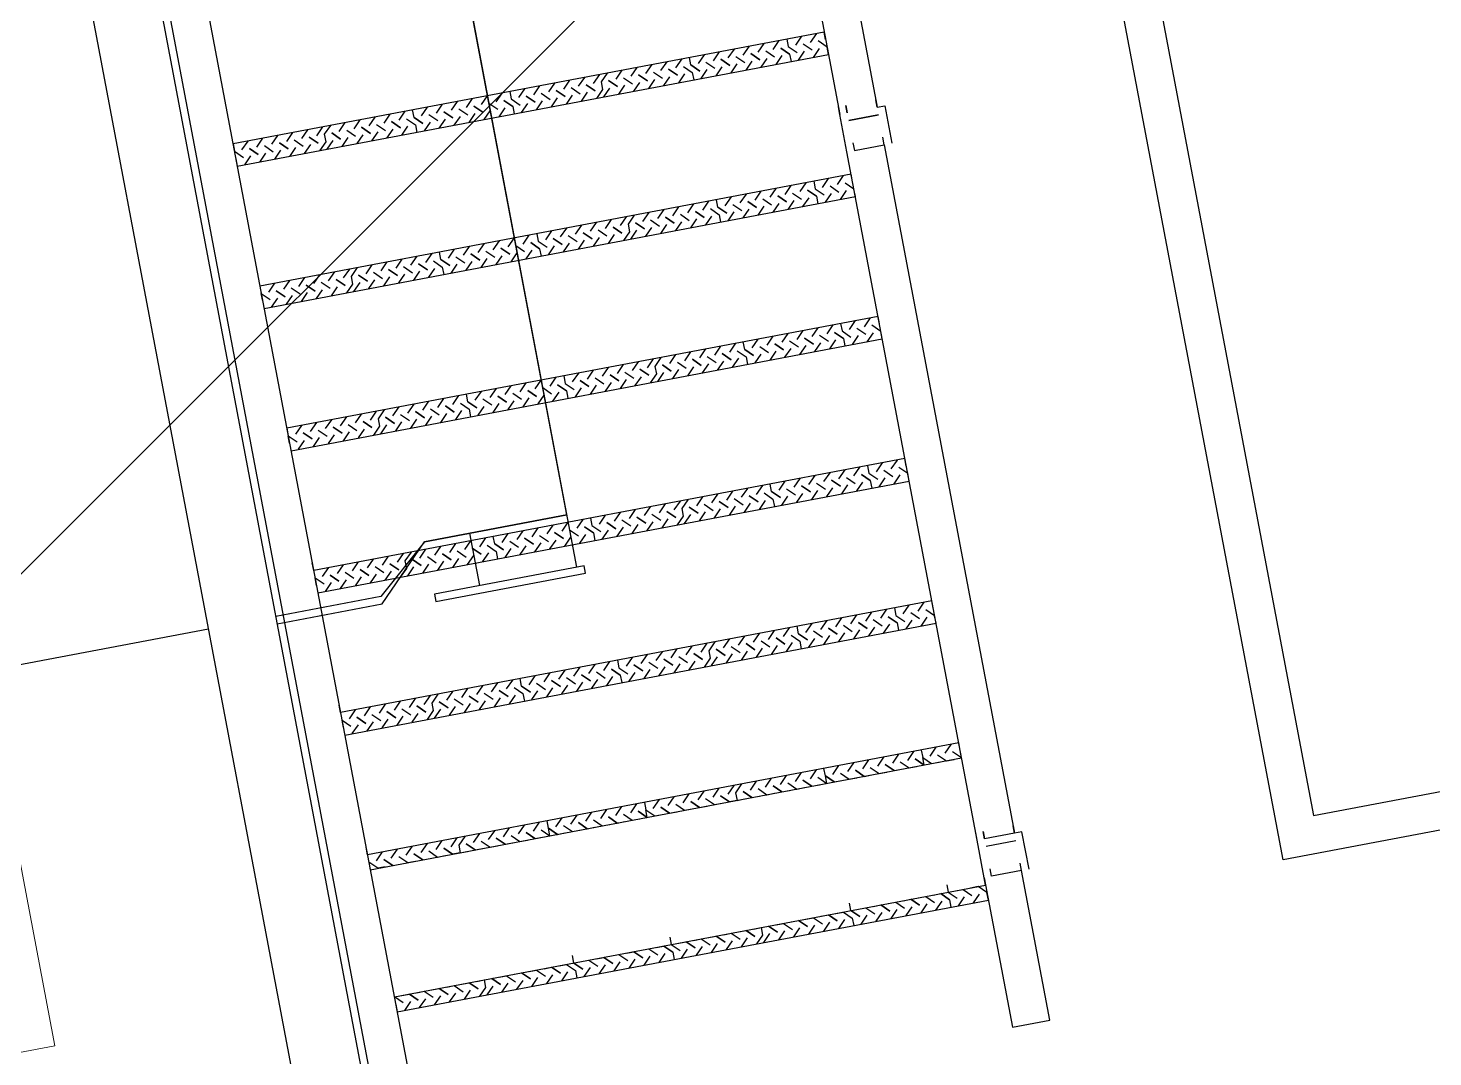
# Model space of a CAD drawing. Extents: x 407440 to 411585, y 6041728 to 6045069.
# Drawn here: x 410478.57 to 410489.16, y 6044307.89 to 6044315.65 of the extents above; entities that cross this region are included whole.
import ezdxf

# ---------------------------------------------------------------- set-up
doc = ezdxf.new("R2010")
doc.units = 0
doc.header["$LTSCALE"] = 5
doc.linetypes.add('foc-TIELINE', pattern=[1.875, 1.25, -0.625])
doc.layers.add('C-WS-T', color=13, linetype='Continuous', lineweight=9)
for name, color, linetype in [('P-BUFFER-PURPLE', 187, 'foc-TIELINE'), ('P-PROPOSED-EXISTING-H', 59, 'Continuous'), ('T-TIE', 201, 'foc-TIELINE')]:
    doc.layers.add(name, color=color, linetype=linetype)
doc.styles.add('80CG', font='ARIALN.TTF', dxfattribs={"height": 10})
doc.dimstyles.new('Compass 5 000', dxfattribs={"dimscale": 5, "dimtxt": 9, "dimasz": 2, "dimexe": 0.2, "dimexo": 0.0625, "dimgap": 0.5, "dimtad": 0, "dimtih": 1, "dimtoh": 1, "dimzin": 0, "dimdsep": 46, "dimtxsty": '80CG', "dimcen": 0.1, "dimse1": 1, "dimse2": 1, "dimclrd": 256, "dimclrt": 256, "dimaunit": 1, "dimadec": 4, "dimazin": 0, "dimtfac": 0.06, "dimtofl": 0, "dimtmove": 0, "dimatfit": 1, "dimfxl": 0.2, "dimtolj": 1, "dimtzin": 0, "dimlwd": -1, "dimarcsym": 0})

# ---------------------------------------------------------------- blocks, each defined once
blk = doc.blocks.new('P-RIG-877')
at = {"layer": 'T-TIE', "linetype": 'ByBlock', "lineweight": 25}
for points in [[(-9.5405, 4.5234), (-5.8896, 4.5234), (-5.8896, 1.4695), (-9.5405, 1.4695)], [(-6.0159, 1.0792), (-6.0044, 1.0792)], [(-7.1295, 1.0333), (-7.1181, 1.0333)], [(-7.2214, 0.9185), (-7.2329, 0.907)], [(-7.0032, 0.9185), (-7.0147, 0.907)], [(-6.7851, 0.9185), (-6.7966, 0.907)], [(-6.567, 0.9185), (-6.5785, 0.907)], [(-6.3488, 0.9185), (-6.3603, 0.907)], [(-5.9241, 0.9185), (-5.9355, 0.907)], [(-7.2214, 0.8725), (-7.2329, 0.8611)], [(-7.0032, 0.8725), (-7.0147, 0.8611)], [(-6.7851, 0.8725), (-6.7966, 0.8611)], [(-6.567, 0.8725), (-6.5785, 0.8611)], [(-6.3488, 0.8725), (-6.3603, 0.8611)], [(-5.9241, 0.8725), (-5.9355, 0.8611)], [(-7.2214, 0.8266), (-7.2329, 0.8151)], [(-7.0032, 0.8266), (-7.0147, 0.8151)], [(-6.7851, 0.8266), (-6.7966, 0.8151)], [(-6.567, 0.8266), (-6.5785, 0.8151)], [(-6.3488, 0.8266), (-6.3603, 0.8151)], [(-5.9241, 0.8266), (-5.9355, 0.8151)], [(-7.2214, 0.7922), (-7.2329, 0.7807)], [(-7.0032, 0.7922), (-7.0147, 0.7807)], [(-6.7851, 0.7922), (-6.7966, 0.7807)], [(-6.567, 0.7922), (-6.5785, 0.7807)], [(-6.3488, 0.7922), (-6.3603, 0.7807)], [(-5.9241, 0.7922), (-5.9355, 0.7807)], [(-7.2214, 0.7462), (-7.2329, 0.7348)], [(-7.0032, 0.7462), (-7.0147, 0.7348)], [(-6.7851, 0.7462), (-6.7966, 0.7348)], [(-6.567, 0.7462), (-6.5785, 0.7348)], [(-6.3488, 0.7462), (-6.3603, 0.7348)], [(-5.9241, 0.7462), (-5.9355, 0.7348)], [(-7.2214, 0.7003), (-7.2329, 0.6888)], [(-7.0032, 0.7003), (-7.0147, 0.6888)], [(-6.7851, 0.7003), (-6.7966, 0.6888)], [(-6.567, 0.7003), (-6.5785, 0.6888)], [(-6.3488, 0.7003), (-6.3603, 0.6888)], [(-5.9241, 0.7003), (-5.9355, 0.6888)], [(-7.2214, 0.6659), (-7.2329, 0.6544)], [(-7.0032, 0.6659), (-7.0147, 0.6544)], [(-6.7851, 0.6659), (-6.7966, 0.6544)], [(-6.567, 0.6659), (-6.5785, 0.6544)], [(-6.3488, 0.6659), (-6.3603, 0.6544)], [(-5.9241, 0.6659), (-5.9355, 0.6544)], [(-7.2214, 0.62), (-7.2329, 0.6085)], [(-7.0032, 0.62), (-7.0147, 0.6085)], [(-6.7851, 0.62), (-6.7966, 0.6085)], [(-6.567, 0.62), (-6.5785, 0.6085)], [(-6.3488, 0.62), (-6.3603, 0.6085)], [(-5.9241, 0.62), (-5.9355, 0.6085)], [(-7.2214, 0.574), (-7.2329, 0.5626)], [(-7.0032, 0.574), (-7.0147, 0.5626)], [(-6.7851, 0.574), (-6.7966, 0.5626)], [(-6.567, 0.574), (-6.5785, 0.5626)], [(-6.3488, 0.574), (-6.3603, 0.5626)], [(-5.9241, 0.574), (-5.9355, 0.5626)], [(-6.5096, 0.287), (-6.5096, 0.5166), (-6.5211, 0.5166), (-6.5211, 0.287)], [(-7.2214, 0.4937), (-7.2329, 0.4822)], [(-7.0032, 0.4937), (-7.0147, 0.4822)], [(-6.7851, 0.4937), (-6.7966, 0.4822)], [(-6.567, 0.4937), (-6.5785, 0.4822)], [(-6.3488, 0.4937), (-6.3603, 0.4822)], [(-5.9241, 0.4937), (-5.9355, 0.4822)], [(-7.2214, 0.4477), (-7.2329, 0.4363)], [(-7.0032, 0.4477), (-7.0147, 0.4363)], [(-6.7851, 0.4477), (-6.7966, 0.4363)], [(-6.567, 0.4477), (-6.5785, 0.4363)], [(-6.3488, 0.4477), (-6.3603, 0.4363)], [(-5.9241, 0.4477), (-5.9355, 0.4363)], [(-7.2214, 0.4018), (-7.2329, 0.3903)], [(-7.0032, 0.4018), (-7.0147, 0.3903)], [(-6.7851, 0.4018), (-6.7966, 0.3903)], [(-6.567, 0.4018), (-6.5785, 0.3903)], [(-6.3488, 0.4018), (-6.3603, 0.3903)], [(-5.9241, 0.4018), (-5.9355, 0.3903)], [(-7.2214, 0.3674), (-7.2329, 0.3559)], [(-7.0032, 0.3674), (-7.0147, 0.3559)], [(-6.7851, 0.3674), (-6.7966, 0.3559)], [(-6.567, 0.3674), (-6.5785, 0.3559)], [(-6.3488, 0.3674), (-6.3603, 0.3559)], [(-5.9241, 0.3674), (-5.9355, 0.3559)], [(-7.2214, 0.3215), (-7.2329, 0.31)], [(-7.0032, 0.3215), (-7.0147, 0.31)], [(-6.7851, 0.3215), (-6.7966, 0.31)], [(-6.567, 0.3215), (-6.5785, 0.31)], [(-6.3488, 0.3215), (-6.3603, 0.31)], [(-5.9241, 0.3215), (-5.9355, 0.31)], [(-7.2214, 0.2755), (-7.2329, 0.2641)], [(-7.0032, 0.2755), (-7.0147, 0.2641)], [(-6.7851, 0.2755), (-6.7966, 0.2641)], [(-6.567, 0.2755), (-6.5785, 0.2641)], [(-6.3488, 0.2755), (-6.3603, 0.2641)], [(-5.9241, 0.2755), (-5.9355, 0.2641)], [(-7.2214, 0.2411), (-7.2329, 0.2296)], [(-7.0032, 0.2411), (-7.0147, 0.2296)], [(-6.7851, 0.2411), (-6.7966, 0.2296)], [(-6.567, 0.2411), (-6.5785, 0.2296)], [(-6.3488, 0.2411), (-6.3603, 0.2296)], [(-5.9241, 0.2411), (-5.9355, 0.2296)], [(-7.2214, 0.1952), (-7.2329, 0.1837)], [(-7.0032, 0.1952), (-7.0147, 0.1837)], [(-6.7851, 0.1952), (-6.7966, 0.1837)], [(-6.567, 0.1952), (-6.5785, 0.1837)], [(-6.3488, 0.1952), (-6.3603, 0.1837)], [(-5.9241, 0.1952), (-5.9355, 0.1837)], [(-7.2214, 0.1492), (-7.2329, 0.1378)], [(-7.0032, 0.1492), (-7.0147, 0.1378)], [(-6.7851, 0.1492), (-6.7966, 0.1378)], [(-6.567, 0.1492), (-6.5785, 0.1378)], [(-6.3488, 0.1492), (-6.3603, 0.1378)], [(-5.9241, 0.1492), (-5.9355, 0.1378)], [(-5.7404, 0.0459), (-9.5405, 0.0459), (-9.5405, -12.2844), (-5.7404, -12.2844)], [(-9.4486, -0.0574), (-9.4486, -7.474), (-5.8437, -7.474), (-5.8437, -0.0574)]]:
    blk.add_lwpolyline(points, close=True, dxfattribs=at)
for points in [[(-7.3706, 1.4695), (-7.3706, 1.5269), (-5.947, 1.5269), (-5.947, 4.466), (-7.3706, 4.466), (-7.3706, 4.5234)], [(-8.1628, 1.0333), (-8.1628, 1.0792), (-7.1181, 1.0792), (-7.1295, 1.0792), (-7.1181, 1.0792), (-7.1181, 1.0907), (-7.0606, 1.0907)], [(-5.947, 1.0907), (-6.0044, 1.0907), (-6.0044, 1.0792), (-6.0044, 1.0333), (-6.0159, 1.0333), (-6.0044, 1.0333)], [(-7.1066, 1.0792), (-7.1066, 1.0333), (-7.1066, 1.0792)], [(-7.0721, 1.0333), (-7.0606, 1.0333), (-7.0606, 1.0792), (-7.0721, 1.0792)], [(-7.0606, 1.0792), (-6.0044, 1.0792)], [(-5.9929, 1.0792), (-5.9929, 1.0333)], [(-5.9241, 0.1263), (-5.9355, 0.1148), (-5.9355, 1.0218), (-5.947, 1.0218), (-5.7174, 1.0218), (-5.7174, 1.0792), (-5.947, 1.0792), (-5.947, 1.0333), (-5.9585, 1.0333)], [(-5.947, 1.0792), (-5.9585, 1.0792)], [(-8.1628, 1.0218), (-7.1181, 1.0218)], [(-7.2329, 1.0218), (-7.2443, 1.0218), (-7.2443, 0.1148), (-7.2329, 0.1148), (-7.2214, 0.1263)], [(-7.2214, 0.1148), (-7.2099, 0.1148), (-7.2099, 1.0218), (-7.2214, 1.0218), (-7.2329, 1.0103)], [(-6.0044, 1.0218), (-7.0606, 1.0218), (-7.1181, 1.0218), (-7.1295, 1.0218)], [(-7.0147, 1.0218), (-7.0262, 1.0218), (-7.0262, 0.1148), (-7.0147, 0.1148), (-7.0032, 0.1263)], [(-6.9918, 0.1148), (-6.9918, 1.0218), (-7.0032, 1.0218), (-7.0147, 1.0103)], [(-6.7966, 1.0218), (-6.8081, 1.0218), (-6.8081, 0.1148), (-6.7966, 0.1148), (-6.7851, 0.1263)], [(-6.7736, 0.1148), (-6.7736, 1.0218), (-6.7851, 1.0218), (-6.7966, 1.0103)], [(-6.5785, 1.0218), (-6.5899, 1.0218), (-6.5899, 0.1148), (-6.6014, 0.1148)], [(-6.5555, 0.1148), (-6.5555, 1.0218), (-6.567, 1.0218), (-6.5785, 1.0103)], [(-6.3603, 1.0218), (-6.3718, 1.0218), (-6.3718, 0.1148), (-6.3833, 0.1148)], [(-6.3374, 0.1148), (-6.3374, 1.0218), (-6.3488, 1.0218), (-6.3603, 1.0103)], [(-6.1307, 1.0218), (-6.1422, 1.0218), (-6.1537, 1.0218), (-6.1537, 0.1148), (-6.1652, 0.1148)], [(-6.1307, 0.1378), (-6.1307, 0.1263), (-6.1422, 0.1148), (-6.1307, 0.1148), (-6.1307, 1.0218), (-6.1422, 1.0103)], [(-5.947, 1.0218), (-6.0044, 1.0218), (-6.0159, 1.0218)], [(-5.9241, 0.1148), (-5.9126, 0.1148), (-5.9126, 1.0218), (-5.9241, 1.0218), (-5.9355, 1.0103), (-5.9355, 0.9988)], [(-7.2329, 0.9988), (-7.2443, 1.0103)], [(-7.2329, 0.9873), (-7.2214, 0.9988)], [(-7.2099, 0.9988), (-7.2214, 1.0103)], [(-7.0147, 0.9988), (-7.0262, 1.0103)], [(-7.0147, 0.9873), (-7.0032, 0.9988)], [(-6.9918, 0.9988), (-7.0032, 1.0103)], [(-6.7966, 0.9988), (-6.8081, 1.0103)], [(-6.7966, 0.9873), (-6.7851, 0.9988)], [(-6.7736, 0.9988), (-6.7851, 1.0103)], [(-6.5785, 0.9988), (-6.5899, 1.0103)], [(-6.5785, 0.9873), (-6.567, 0.9988)], [(-6.5555, 0.9988), (-6.567, 1.0103)], [(-6.3603, 0.9988), (-6.3718, 1.0103)], [(-6.3603, 0.9873), (-6.3488, 0.9988)], [(-6.3374, 0.9988), (-6.3488, 1.0103)], [(-6.1422, 0.9988), (-6.1537, 1.0103)], [(-6.1422, 0.9873), (-6.1307, 0.9988), (-6.1307, 1.0103)], [(-5.9355, 0.9759), (-5.9355, 0.9873), (-5.9241, 0.9988)], [(-5.9126, 0.9988), (-5.9241, 1.0103)], [(-7.2329, 0.9759), (-7.2443, 0.9873)], [(-7.2443, 0.9644), (-7.2329, 0.9644), (-7.2214, 0.9759)], [(-7.2099, 0.9759), (-7.2214, 0.9873)], [(-7.0147, 0.9759), (-7.0262, 0.9873)], [(-7.0262, 0.9644), (-7.0147, 0.9644), (-7.0032, 0.9759)], [(-6.9918, 0.9759), (-7.0032, 0.9873)], [(-6.7966, 0.9759), (-6.8081, 0.9873)], [(-6.8081, 0.9644), (-6.7966, 0.9644), (-6.7851, 0.9759)], [(-6.7736, 0.9759), (-6.7851, 0.9873)], [(-6.5785, 0.9759), (-6.5899, 0.9873)], [(-6.5899, 0.9644), (-6.5785, 0.9644), (-6.567, 0.9759)], [(-6.5555, 0.9759), (-6.567, 0.9873)], [(-6.3603, 0.9759), (-6.3718, 0.9873)], [(-6.3718, 0.9644), (-6.3603, 0.9644), (-6.3488, 0.9759)], [(-6.3374, 0.9759), (-6.3488, 0.9873)], [(-6.1537, 0.9644), (-6.1422, 0.9644), (-6.1307, 0.9759), (-6.1307, 0.9873)], [(-6.1422, 0.9759), (-6.1537, 0.9873)], [(-5.947, 0.9644), (-5.9355, 0.9644), (-5.9241, 0.9759)], [(-5.9126, 0.9759), (-5.9241, 0.9873)], [(-7.2214, 0.9644), (-7.2329, 0.9529), (-7.2214, 0.9644), (-7.2099, 0.9644)], [(-7.0032, 0.9644), (-7.0147, 0.9529), (-7.0032, 0.9644), (-6.9918, 0.9644)], [(-6.7851, 0.9644), (-6.7966, 0.9529), (-6.7851, 0.9644), (-6.7736, 0.9644)], [(-6.567, 0.9644), (-6.5785, 0.9529), (-6.567, 0.9644), (-6.5555, 0.9644)], [(-6.3488, 0.9644), (-6.3603, 0.9529), (-6.3488, 0.9644), (-6.3374, 0.9644)], [(-6.1307, 0.9644), (-6.1422, 0.9529), (-6.1307, 0.9644), (-6.1422, 0.9644)], [(-5.9241, 0.9644), (-5.9355, 0.9529), (-5.9241, 0.9644), (-5.9126, 0.9644)], [(-7.2329, 0.9414), (-7.2443, 0.9529)], [(-7.2329, 0.9299), (-7.2214, 0.9414)], [(-7.2099, 0.9414), (-7.2214, 0.9529)], [(-7.0147, 0.9414), (-7.0262, 0.9529)], [(-7.0147, 0.9299), (-7.0032, 0.9414)], [(-6.9918, 0.9414), (-7.0032, 0.9529)], [(-6.7966, 0.9414), (-6.8081, 0.9529)], [(-6.7966, 0.9299), (-6.7851, 0.9414)], [(-6.7736, 0.9414), (-6.7851, 0.9529)], [(-6.5785, 0.9414), (-6.5899, 0.9529)], [(-6.5785, 0.9299), (-6.567, 0.9414)], [(-6.5555, 0.9414), (-6.567, 0.9529)], [(-6.3603, 0.9414), (-6.3718, 0.9529)], [(-6.3603, 0.9299), (-6.3488, 0.9414)], [(-6.3374, 0.9414), (-6.3488, 0.9529)], [(-6.1422, 0.9414), (-6.1537, 0.9529)], [(-6.1422, 0.9299), (-6.1307, 0.9414), (-6.1307, 0.9529)], [(-5.9355, 0.9414), (-5.9355, 0.9529)], [(-5.9355, 0.9185), (-5.9355, 0.9299), (-5.9241, 0.9414)], [(-5.9126, 0.9414), (-5.9241, 0.9529)], [(-7.2329, 0.9185), (-7.2443, 0.9299)], [(-7.2099, 0.9185), (-7.2214, 0.9299)], [(-7.0147, 0.9185), (-7.0262, 0.9299)], [(-6.9918, 0.9185), (-7.0032, 0.9299)], [(-6.7966, 0.9185), (-6.8081, 0.9299)], [(-6.7736, 0.9185), (-6.7851, 0.9299)], [(-6.5785, 0.9185), (-6.5899, 0.9299)], [(-6.5555, 0.9185), (-6.567, 0.9299)], [(-6.3603, 0.9185), (-6.3718, 0.9299)], [(-6.3374, 0.9185), (-6.3488, 0.9299)], [(-6.1422, 0.9185), (-6.1537, 0.9299)], [(-6.1307, 0.9185), (-6.1422, 0.907), (-6.1307, 0.9185), (-6.1307, 0.9299)], [(-5.9126, 0.9185), (-5.9241, 0.9299)], [(-7.2329, 0.8955), (-7.2443, 0.907)], [(-7.2329, 0.884), (-7.2214, 0.8955)], [(-7.2099, 0.8955), (-7.2214, 0.907)], [(-7.0147, 0.8955), (-7.0262, 0.907)], [(-7.0147, 0.884), (-7.0032, 0.8955)], [(-6.9918, 0.8955), (-7.0032, 0.907)], [(-6.7966, 0.8955), (-6.8081, 0.907)], [(-6.7966, 0.884), (-6.7851, 0.8955)], [(-6.7736, 0.8955), (-6.7851, 0.907)], [(-6.5785, 0.8955), (-6.5899, 0.907)], [(-6.5785, 0.884), (-6.567, 0.8955)], [(-6.5555, 0.8955), (-6.567, 0.907)], [(-6.3603, 0.8955), (-6.3718, 0.907)], [(-6.3603, 0.884), (-6.3488, 0.8955)], [(-6.3374, 0.8955), (-6.3488, 0.907)], [(-6.1422, 0.8955), (-6.1537, 0.907)], [(-6.1422, 0.884), (-6.1307, 0.8955), (-6.1307, 0.907)], [(-5.9355, 0.8955), (-5.9355, 0.907)], [(-5.9355, 0.8725), (-5.9355, 0.884), (-5.9241, 0.8955)], [(-5.9126, 0.8955), (-5.9241, 0.907)], [(-7.2329, 0.8725), (-7.2443, 0.884)], [(-7.2099, 0.8725), (-7.2214, 0.884)], [(-7.0147, 0.8725), (-7.0262, 0.884)], [(-6.9918, 0.8725), (-7.0032, 0.884)], [(-6.7966, 0.8725), (-6.8081, 0.884)], [(-6.7736, 0.8725), (-6.7851, 0.884)], [(-6.5785, 0.8725), (-6.5899, 0.884)], [(-6.5555, 0.8725), (-6.567, 0.884)], [(-6.3603, 0.8725), (-6.3718, 0.884)], [(-6.3374, 0.8725), (-6.3488, 0.884)], [(-6.1422, 0.8725), (-6.1537, 0.884)], [(-6.1307, 0.8725), (-6.1422, 0.8611), (-6.1307, 0.8725), (-6.1307, 0.884)], [(-5.9126, 0.8725), (-5.9241, 0.884)], [(-7.2329, 0.8496), (-7.2443, 0.8611)], [(-7.2329, 0.8381), (-7.2214, 0.8496)], [(-7.2099, 0.8496), (-7.2214, 0.8611)], [(-7.0147, 0.8496), (-7.0262, 0.8611)], [(-7.0147, 0.8381), (-7.0032, 0.8496)], [(-6.9918, 0.8496), (-7.0032, 0.8611)], [(-6.7966, 0.8496), (-6.8081, 0.8611)], [(-6.7966, 0.8381), (-6.7851, 0.8496)], [(-6.7736, 0.8496), (-6.7851, 0.8611)], [(-6.5785, 0.8496), (-6.5899, 0.8611)], [(-6.5785, 0.8381), (-6.567, 0.8496)], [(-6.5555, 0.8496), (-6.567, 0.8611)], [(-6.3603, 0.8496), (-6.3718, 0.8611)], [(-6.3603, 0.8381), (-6.3488, 0.8496)], [(-6.3374, 0.8496), (-6.3488, 0.8611)], [(-6.1422, 0.8496), (-6.1537, 0.8611)], [(-6.1422, 0.8381), (-6.1307, 0.8496), (-6.1307, 0.8611)], [(-5.9355, 0.8496), (-5.9355, 0.8611)], [(-5.9355, 0.8266), (-5.9355, 0.8381), (-5.9241, 0.8496)], [(-5.9126, 0.8496), (-5.9241, 0.8611)], [(-7.2329, 0.8266), (-7.2443, 0.8381)], [(-7.2099, 0.8266), (-7.2214, 0.8381)], [(-7.0147, 0.8266), (-7.0262, 0.8381)], [(-6.9918, 0.8266), (-7.0032, 0.8381)], [(-6.7966, 0.8266), (-6.8081, 0.8381)], [(-6.7736, 0.8266), (-6.7851, 0.8381)], [(-6.5785, 0.8266), (-6.5899, 0.8381)], [(-6.5555, 0.8266), (-6.567, 0.8381)], [(-6.3603, 0.8266), (-6.3718, 0.8381)], [(-6.3374, 0.8266), (-6.3488, 0.8381)], [(-6.1422, 0.8266), (-6.1537, 0.8381)], [(-6.1307, 0.8266), (-6.1422, 0.8151), (-6.1307, 0.8266), (-6.1307, 0.8381)], [(-5.9126, 0.8266), (-5.9241, 0.8381)], [(-7.2329, 0.8151), (-7.2443, 0.8151)], [(-7.2329, 0.8037), (-7.2214, 0.8151), (-7.2099, 0.8151)], [(-7.0147, 0.8151), (-7.0262, 0.8151)], [(-7.0147, 0.8037), (-7.0032, 0.8151), (-6.9918, 0.8151)], [(-6.7966, 0.8151), (-6.8081, 0.8151)], [(-6.7966, 0.8037), (-6.7851, 0.8151), (-6.7736, 0.8151)], [(-6.5785, 0.8151), (-6.5899, 0.8151)], [(-6.5785, 0.8037), (-6.567, 0.8151), (-6.5555, 0.8151)], [(-6.3603, 0.8151), (-6.3718, 0.8151)], [(-6.3603, 0.8037), (-6.3488, 0.8151), (-6.3374, 0.8151)], [(-6.1422, 0.8037), (-6.1307, 0.8151), (-6.1422, 0.8151), (-6.1537, 0.8151)], [(-5.9355, 0.8151), (-5.947, 0.8151)], [(-5.9355, 0.7922), (-5.9355, 0.8037), (-5.9241, 0.8151), (-5.9126, 0.8151)], [(-7.2329, 0.7922), (-7.2443, 0.8037)], [(-7.2099, 0.7922), (-7.2214, 0.8037)], [(-7.0147, 0.7922), (-7.0262, 0.8037)], [(-6.9918, 0.7922), (-7.0032, 0.8037)], [(-6.7966, 0.7922), (-6.8081, 0.8037)], [(-6.7736, 0.7922), (-6.7851, 0.8037)], [(-6.5785, 0.7922), (-6.5899, 0.8037)], [(-6.5555, 0.7922), (-6.567, 0.8037)], [(-6.3603, 0.7922), (-6.3718, 0.8037)], [(-6.3374, 0.7922), (-6.3488, 0.8037)], [(-6.1422, 0.7922), (-6.1537, 0.8037)], [(-6.1307, 0.7922), (-6.1422, 0.7807), (-6.1307, 0.7922), (-6.1307, 0.8037)], [(-5.9126, 0.7922), (-5.9241, 0.8037)], [(-7.2329, 0.7692), (-7.2443, 0.7807)], [(-7.2329, 0.7577), (-7.2214, 0.7692)], [(-7.2099, 0.7692), (-7.2214, 0.7807)], [(-7.0147, 0.7692), (-7.0262, 0.7807)], [(-7.0147, 0.7577), (-7.0032, 0.7692)], [(-6.9918, 0.7692), (-7.0032, 0.7807)], [(-6.7966, 0.7692), (-6.8081, 0.7807)], [(-6.7966, 0.7577), (-6.7851, 0.7692)], [(-6.7736, 0.7692), (-6.7851, 0.7807)], [(-6.5785, 0.7692), (-6.5899, 0.7807)], [(-6.5785, 0.7577), (-6.567, 0.7692)], [(-6.5555, 0.7692), (-6.567, 0.7807)], [(-6.3603, 0.7692), (-6.3718, 0.7807)], [(-6.3603, 0.7577), (-6.3488, 0.7692)], [(-6.3374, 0.7692), (-6.3488, 0.7807)], [(-6.1422, 0.7692), (-6.1537, 0.7807)], [(-6.1422, 0.7577), (-6.1307, 0.7692), (-6.1307, 0.7807)], [(-5.9355, 0.7692), (-5.9355, 0.7807)], [(-5.9355, 0.7462), (-5.9355, 0.7577), (-5.9241, 0.7692)], [(-5.9126, 0.7692), (-5.9241, 0.7807)], [(-7.2329, 0.7462), (-7.2443, 0.7577)], [(-7.2099, 0.7462), (-7.2214, 0.7577)], [(-7.0147, 0.7462), (-7.0262, 0.7577)], [(-6.9918, 0.7462), (-7.0032, 0.7577)], [(-6.7966, 0.7462), (-6.8081, 0.7577)], [(-6.7736, 0.7462), (-6.7851, 0.7577)], [(-6.5785, 0.7462), (-6.5899, 0.7577)], [(-6.5555, 0.7462), (-6.567, 0.7577)], [(-6.3603, 0.7462), (-6.3718, 0.7577)], [(-6.3374, 0.7462), (-6.3488, 0.7577)], [(-6.1422, 0.7462), (-6.1537, 0.7577)], [(-6.1307, 0.7462), (-6.1422, 0.7348), (-6.1307, 0.7462), (-6.1307, 0.7577)], [(-5.9126, 0.7462), (-5.9241, 0.7577)], [(-7.2329, 0.7233), (-7.2443, 0.7348)], [(-7.2329, 0.7118), (-7.2214, 0.7233)], [(-7.2099, 0.7233), (-7.2214, 0.7348)], [(-7.0147, 0.7233), (-7.0262, 0.7348)], [(-7.0147, 0.7118), (-7.0032, 0.7233)], [(-6.9918, 0.7233), (-7.0032, 0.7348)], [(-6.7966, 0.7233), (-6.8081, 0.7348)], [(-6.7966, 0.7118), (-6.7851, 0.7233)], [(-6.7736, 0.7233), (-6.7851, 0.7348)], [(-6.5785, 0.7233), (-6.5899, 0.7348)], [(-6.5785, 0.7118), (-6.567, 0.7233)], [(-6.5555, 0.7233), (-6.567, 0.7348)], [(-6.3603, 0.7233), (-6.3718, 0.7348)], [(-6.3603, 0.7118), (-6.3488, 0.7233)], [(-6.3374, 0.7233), (-6.3488, 0.7348)], [(-6.1422, 0.7233), (-6.1537, 0.7348)], [(-6.1422, 0.7118), (-6.1307, 0.7233), (-6.1307, 0.7348)], [(-5.9355, 0.7233), (-5.9355, 0.7348)], [(-5.9355, 0.7003), (-5.9355, 0.7118), (-5.9241, 0.7233)], [(-5.9126, 0.7233), (-5.9241, 0.7348)], [(-7.2329, 0.7003), (-7.2443, 0.7118)], [(-7.2099, 0.7003), (-7.2214, 0.7118)], [(-7.0147, 0.7003), (-7.0262, 0.7118)], [(-6.9918, 0.7003), (-7.0032, 0.7118)], [(-6.7966, 0.7003), (-6.8081, 0.7118)], [(-6.7736, 0.7003), (-6.7851, 0.7118)], [(-6.5785, 0.7003), (-6.5899, 0.7118)], [(-6.5555, 0.7003), (-6.567, 0.7118)], [(-6.3603, 0.7003), (-6.3718, 0.7118)], [(-6.3374, 0.7003), (-6.3488, 0.7118)], [(-6.1422, 0.7003), (-6.1537, 0.7118)], [(-6.1307, 0.7003), (-6.1422, 0.6888), (-6.1307, 0.7003), (-6.1307, 0.7118)], [(-5.9126, 0.7003), (-5.9241, 0.7118)], [(-7.2443, 0.6888), (-7.2329, 0.6774), (-7.2214, 0.6774), (-7.2099, 0.6659)], [(-7.2099, 0.6774), (-7.2214, 0.6888)], [(-7.0262, 0.6888), (-7.0147, 0.6774), (-7.0032, 0.6774), (-6.9918, 0.6659)], [(-6.9918, 0.6774), (-7.0032, 0.6888)], [(-6.8081, 0.6888), (-6.7966, 0.6774), (-6.7851, 0.6774), (-6.7736, 0.6659)], [(-6.7736, 0.6774), (-6.7851, 0.6888)], [(-6.5899, 0.6888), (-6.5785, 0.6774), (-6.567, 0.6774), (-6.5555, 0.6659)], [(-6.5555, 0.6774), (-6.567, 0.6888)], [(-6.3718, 0.6888), (-6.3603, 0.6774), (-6.3488, 0.6774), (-6.3374, 0.6659)], [(-6.3374, 0.6774), (-6.3488, 0.6888)], [(-6.1537, 0.6888), (-6.1422, 0.6774), (-6.1307, 0.6774), (-6.1307, 0.6659), (-6.1422, 0.6544), (-6.1307, 0.6659)], [(-6.1307, 0.6774), (-6.1307, 0.6888)], [(-5.9355, 0.6774), (-5.9355, 0.6888)], [(-5.9126, 0.6774), (-5.9241, 0.6888)], [(-7.2329, 0.6659), (-7.2443, 0.6774)], [(-7.0147, 0.6659), (-7.0262, 0.6774)], [(-6.7966, 0.6659), (-6.8081, 0.6774)], [(-6.5785, 0.6659), (-6.5899, 0.6774)], [(-6.3603, 0.6659), (-6.3718, 0.6774)], [(-6.1422, 0.6659), (-6.1537, 0.6774)], [(-5.9355, 0.6659), (-5.9355, 0.6774), (-5.9241, 0.6774), (-5.9126, 0.6659)], [(-7.2329, 0.6429), (-7.2443, 0.6544)], [(-7.2329, 0.6314), (-7.2214, 0.6429)], [(-7.2099, 0.6429), (-7.2214, 0.6544)], [(-7.0147, 0.6429), (-7.0262, 0.6544)], [(-7.0147, 0.6314), (-7.0032, 0.6429)], [(-6.9918, 0.6429), (-7.0032, 0.6544)], [(-6.7966, 0.6429), (-6.8081, 0.6544)], [(-6.7966, 0.6314), (-6.7851, 0.6429)], [(-6.7736, 0.6429), (-6.7851, 0.6544)], [(-6.5785, 0.6429), (-6.5899, 0.6544)], [(-6.5785, 0.6314), (-6.567, 0.6429)], [(-6.5555, 0.6429), (-6.567, 0.6544)], [(-6.3603, 0.6429), (-6.3718, 0.6544)], [(-6.3603, 0.6314), (-6.3488, 0.6429)], [(-6.3374, 0.6429), (-6.3488, 0.6544)], [(-6.1422, 0.6429), (-6.1537, 0.6544)], [(-6.1422, 0.6314), (-6.1307, 0.6429), (-6.1307, 0.6544)], [(-5.9355, 0.6429), (-5.9355, 0.6544)], [(-5.9355, 0.62), (-5.9355, 0.6314), (-5.9241, 0.6429)], [(-5.9126, 0.6429), (-5.9241, 0.6544)], [(-7.2329, 0.62), (-7.2443, 0.6314)], [(-7.2099, 0.62), (-7.2214, 0.6314)], [(-7.0147, 0.62), (-7.0262, 0.6314)], [(-6.9918, 0.62), (-7.0032, 0.6314)], [(-6.7966, 0.62), (-6.8081, 0.6314)], [(-6.7736, 0.62), (-6.7851, 0.6314)], [(-6.5785, 0.62), (-6.5899, 0.6314)], [(-6.5555, 0.62), (-6.567, 0.6314)], [(-6.3603, 0.62), (-6.3718, 0.6314)], [(-6.3374, 0.62), (-6.3488, 0.6314)], [(-6.1422, 0.62), (-6.1537, 0.6314)], [(-6.1307, 0.62), (-6.1422, 0.6085), (-6.1307, 0.62), (-6.1307, 0.6314)], [(-5.9126, 0.62), (-5.9241, 0.6314)], [(-7.2329, 0.597), (-7.2443, 0.6085)], [(-7.2329, 0.5855), (-7.2214, 0.597)], [(-7.2099, 0.597), (-7.2214, 0.6085)], [(-7.0147, 0.597), (-7.0262, 0.6085)], [(-7.0147, 0.5855), (-7.0032, 0.597)], [(-6.9918, 0.597), (-7.0032, 0.6085)], [(-6.7966, 0.597), (-6.8081, 0.6085)], [(-6.7966, 0.5855), (-6.7851, 0.597)], [(-6.7736, 0.597), (-6.7851, 0.6085)], [(-6.5785, 0.597), (-6.5899, 0.6085)], [(-6.5785, 0.5855), (-6.567, 0.597)], [(-6.5555, 0.597), (-6.567, 0.6085)], [(-6.3603, 0.597), (-6.3718, 0.6085)], [(-6.3603, 0.5855), (-6.3488, 0.597)], [(-6.3374, 0.597), (-6.3488, 0.6085)], [(-6.1422, 0.597), (-6.1537, 0.6085)], [(-6.1422, 0.5855), (-6.1307, 0.597), (-6.1307, 0.6085)], [(-5.9355, 0.597), (-5.9355, 0.6085)], [(-5.9355, 0.574), (-5.9355, 0.5855), (-5.9241, 0.597)], [(-5.9126, 0.597), (-5.9241, 0.6085)], [(-7.2329, 0.574), (-7.2443, 0.5855)], [(-7.2099, 0.574), (-7.2214, 0.5855)], [(-7.0147, 0.574), (-7.0262, 0.5855)], [(-6.9918, 0.574), (-7.0032, 0.5855)], [(-6.7966, 0.574), (-6.8081, 0.5855)], [(-6.7736, 0.574), (-6.7851, 0.5855)], [(-6.5785, 0.574), (-6.5899, 0.5855)], [(-6.5555, 0.574), (-6.567, 0.5855)], [(-6.3603, 0.574), (-6.3718, 0.5855)], [(-6.3374, 0.574), (-6.3488, 0.5855)], [(-6.1422, 0.574), (-6.1537, 0.5855)], [(-6.1307, 0.574), (-6.1422, 0.5626), (-6.1307, 0.574), (-6.1307, 0.5855)], [(-5.9126, 0.574), (-5.9241, 0.5855)], [(-7.2329, 0.5511), (-7.2443, 0.5626)], [(-7.2443, 0.5396), (-7.2329, 0.5396), (-7.2214, 0.5511)], [(-7.2099, 0.5511), (-7.2214, 0.5626)], [(-7.0147, 0.5511), (-7.0262, 0.5626)], [(-7.0262, 0.5396), (-7.0147, 0.5396), (-7.0032, 0.5511)], [(-6.9918, 0.5511), (-7.0032, 0.5626)], [(-6.7966, 0.5511), (-6.8081, 0.5626)], [(-6.8081, 0.5396), (-6.7966, 0.5396), (-6.7851, 0.5511)], [(-6.7736, 0.5511), (-6.7851, 0.5626)], [(-6.5785, 0.5511), (-6.5899, 0.5626)], [(-6.5899, 0.5396), (-6.5785, 0.5396), (-6.567, 0.5511)], [(-6.5555, 0.5511), (-6.567, 0.5626)], [(-6.3603, 0.5511), (-6.3718, 0.5626)], [(-6.3718, 0.5396), (-6.3603, 0.5396), (-6.3488, 0.5511)], [(-6.3374, 0.5511), (-6.3488, 0.5626)], [(-6.1537, 0.5396), (-6.1422, 0.5396), (-6.1307, 0.5511), (-6.1307, 0.5626)], [(-6.1422, 0.5511), (-6.1537, 0.5626)], [(-5.947, 0.5396), (-5.9355, 0.5396), (-5.9241, 0.5511)], [(-5.9355, 0.5511), (-5.9355, 0.5626)], [(-5.9126, 0.5511), (-5.9241, 0.5626)], [(-7.2214, 0.5396), (-7.2329, 0.5281), (-7.2214, 0.5396), (-7.2099, 0.5396)], [(-7.0032, 0.5396), (-7.0147, 0.5281), (-7.0032, 0.5396), (-6.9918, 0.5396)], [(-6.7851, 0.5396), (-6.7966, 0.5281), (-6.7851, 0.5396), (-6.7736, 0.5396)], [(-6.567, 0.5396), (-6.5785, 0.5281), (-6.567, 0.5396), (-6.5555, 0.5396)], [(-6.3488, 0.5396), (-6.3603, 0.5281), (-6.3488, 0.5396), (-6.3374, 0.5396)], [(-6.1307, 0.5396), (-6.1422, 0.5281), (-6.1307, 0.5396), (-6.1422, 0.5396)], [(-5.9241, 0.5396), (-5.9355, 0.5281), (-5.9241, 0.5396), (-5.9126, 0.5396)], [(-7.2329, 0.5166), (-7.2443, 0.5281)], [(-7.2329, 0.5052), (-7.2214, 0.5166)], [(-7.2099, 0.5166), (-7.2214, 0.5281)], [(-7.0147, 0.5166), (-7.0262, 0.5281)], [(-7.0147, 0.5052), (-7.0032, 0.5166)], [(-6.9918, 0.5166), (-7.0032, 0.5281)], [(-6.7966, 0.5166), (-6.8081, 0.5281)], [(-6.7966, 0.5052), (-6.7851, 0.5166)], [(-6.7736, 0.5166), (-6.7851, 0.5281)], [(-6.5785, 0.5166), (-6.5899, 0.5281)], [(-6.5785, 0.5052), (-6.567, 0.5166)], [(-6.5555, 0.5166), (-6.567, 0.5281)], [(-6.3603, 0.5166), (-6.3718, 0.5281)], [(-6.3603, 0.5052), (-6.3488, 0.5166)], [(-6.3374, 0.5166), (-6.3488, 0.5281)], [(-6.1422, 0.5166), (-6.1537, 0.5281)], [(-6.1422, 0.5052), (-6.1307, 0.5166), (-6.1307, 0.5281)], [(-5.9355, 0.5166), (-5.9355, 0.5281)], [(-5.9355, 0.4937), (-5.9355, 0.5052), (-5.9241, 0.5166)], [(-5.9126, 0.5166), (-5.9241, 0.5281)], [(-8.7598, 0.5052), (-6.5211, 0.5052)], [(-6.6014, 0.5052), (-8.6794, 0.5052), (-8.6794, 0.287), (-8.6794, 0.5052)], [(-7.2329, 0.4937), (-7.2443, 0.5052)], [(-7.2099, 0.4937), (-7.2214, 0.5052)], [(-7.0147, 0.4937), (-7.0262, 0.5052)], [(-6.9918, 0.4937), (-7.0032, 0.5052)], [(-6.7966, 0.4937), (-6.8081, 0.5052)], [(-6.7736, 0.4937), (-6.7851, 0.5052)], [(-6.6014, 0.5052), (-6.6014, 0.287), (-6.6014, 0.5052)], [(-6.5785, 0.4937), (-6.5899, 0.5052)], [(-6.5555, 0.4937), (-6.567, 0.5052)], [(-6.3603, 0.4937), (-6.3718, 0.5052)], [(-6.3374, 0.4937), (-6.3488, 0.5052)], [(-6.1422, 0.4937), (-6.1537, 0.5052)], [(-6.1307, 0.4937), (-6.1422, 0.4822), (-6.1307, 0.4937), (-6.1307, 0.5052)], [(-5.9126, 0.4937), (-5.9241, 0.5052)], [(-7.2329, 0.4707), (-7.2443, 0.4822)], [(-7.2329, 0.4592), (-7.2214, 0.4707)], [(-7.2099, 0.4707), (-7.2214, 0.4822)], [(-7.0147, 0.4707), (-7.0262, 0.4822)], [(-7.0147, 0.4592), (-7.0032, 0.4707)], [(-6.9918, 0.4707), (-7.0032, 0.4822)], [(-6.7966, 0.4707), (-6.8081, 0.4822)], [(-6.7966, 0.4592), (-6.7851, 0.4707)], [(-6.7736, 0.4707), (-6.7851, 0.4822)], [(-6.5785, 0.4707), (-6.5899, 0.4822)], [(-6.5785, 0.4592), (-6.567, 0.4707)], [(-6.5555, 0.4707), (-6.567, 0.4822)], [(-6.3603, 0.4707), (-6.3718, 0.4822)], [(-6.3603, 0.4592), (-6.3488, 0.4707)], [(-6.3374, 0.4707), (-6.3488, 0.4822)], [(-6.1422, 0.4707), (-6.1537, 0.4822)], [(-6.1422, 0.4592), (-6.1307, 0.4707), (-6.1307, 0.4822)], [(-5.9355, 0.4707), (-5.9355, 0.4822)], [(-5.9355, 0.4477), (-5.9355, 0.4592), (-5.9241, 0.4707)], [(-5.9126, 0.4707), (-5.9241, 0.4822)], [(-7.2329, 0.4477), (-7.2443, 0.4592)], [(-7.2099, 0.4477), (-7.2214, 0.4592)], [(-7.0147, 0.4477), (-7.0262, 0.4592)], [(-6.9918, 0.4477), (-7.0032, 0.4592)], [(-6.7966, 0.4477), (-6.8081, 0.4592)], [(-6.7736, 0.4477), (-6.7851, 0.4592)], [(-6.5785, 0.4477), (-6.5899, 0.4592)], [(-6.5555, 0.4477), (-6.567, 0.4592)], [(-6.3603, 0.4477), (-6.3718, 0.4592)], [(-6.3374, 0.4477), (-6.3488, 0.4592)], [(-6.1422, 0.4477), (-6.1537, 0.4592)], [(-6.1307, 0.4477), (-6.1422, 0.4363), (-6.1307, 0.4477), (-6.1307, 0.4592)], [(-5.9126, 0.4477), (-5.9241, 0.4592)], [(-7.2329, 0.4248), (-7.2443, 0.4363)], [(-7.2329, 0.4133), (-7.2214, 0.4248)], [(-7.2099, 0.4248), (-7.2214, 0.4363)], [(-7.0147, 0.4248), (-7.0262, 0.4363)], [(-7.0147, 0.4133), (-7.0032, 0.4248)], [(-6.9918, 0.4248), (-7.0032, 0.4363)], [(-6.7966, 0.4248), (-6.8081, 0.4363)], [(-6.7966, 0.4133), (-6.7851, 0.4248)], [(-6.7736, 0.4248), (-6.7851, 0.4363)], [(-6.5785, 0.4248), (-6.5899, 0.4363)], [(-6.5785, 0.4133), (-6.567, 0.4248)], [(-6.5555, 0.4248), (-6.567, 0.4363)], [(-6.3603, 0.4248), (-6.3718, 0.4363)], [(-6.3603, 0.4133), (-6.3488, 0.4248)], [(-6.3374, 0.4248), (-6.3488, 0.4363)], [(-6.1422, 0.4248), (-6.1537, 0.4363)], [(-6.1422, 0.4133), (-6.1307, 0.4248), (-6.1307, 0.4363)], [(-5.9355, 0.4248), (-5.9355, 0.4363)], [(-5.9355, 0.4018), (-5.9355, 0.4133), (-5.9241, 0.4248)], [(-5.9126, 0.4248), (-5.9241, 0.4363)], [(-7.2329, 0.4018), (-7.2443, 0.4133)], [(-7.2099, 0.4018), (-7.2214, 0.4133)], [(-7.0147, 0.4018), (-7.0262, 0.4133)], [(-6.9918, 0.4018), (-7.0032, 0.4133)], [(-6.7966, 0.4018), (-6.8081, 0.4133)], [(-6.7736, 0.4018), (-6.7851, 0.4133)], [(-6.5785, 0.4018), (-6.5899, 0.4133)], [(-6.5555, 0.4018), (-6.567, 0.4133)], [(-6.3603, 0.4018), (-6.3718, 0.4133)], [(-6.3374, 0.4018), (-6.3488, 0.4133)], [(-6.1422, 0.4018), (-6.1537, 0.4133)], [(-6.1307, 0.4018), (-6.1422, 0.3903), (-6.1307, 0.4018), (-6.1307, 0.4133)], [(-5.9126, 0.4018), (-5.9241, 0.4133)], [(-7.2329, 0.3903), (-7.2443, 0.3903)], [(-7.2329, 0.3789), (-7.2214, 0.3903), (-7.2099, 0.3903)], [(-7.0147, 0.3903), (-7.0262, 0.3903)], [(-7.0147, 0.3789), (-7.0032, 0.3903), (-6.9918, 0.3903)], [(-6.7966, 0.3903), (-6.8081, 0.3903)], [(-6.7966, 0.3789), (-6.7851, 0.3903), (-6.7736, 0.3903)], [(-6.5785, 0.3903), (-6.5899, 0.3903)], [(-6.5785, 0.3789), (-6.567, 0.3903), (-6.5555, 0.3903)], [(-6.3603, 0.3903), (-6.3718, 0.3903)], [(-6.3603, 0.3789), (-6.3488, 0.3903), (-6.3374, 0.3903)], [(-6.1422, 0.3789), (-6.1307, 0.3903), (-6.1422, 0.3903), (-6.1537, 0.3903)], [(-5.9355, 0.3903), (-5.947, 0.3903)], [(-5.9355, 0.3674), (-5.9355, 0.3789), (-5.9241, 0.3903), (-5.9126, 0.3903)], [(-7.2329, 0.3674), (-7.2443, 0.3789)], [(-7.2099, 0.3674), (-7.2214, 0.3789)], [(-7.0147, 0.3674), (-7.0262, 0.3789)], [(-6.9918, 0.3674), (-7.0032, 0.3789)], [(-6.7966, 0.3674), (-6.8081, 0.3789)], [(-6.7736, 0.3674), (-6.7851, 0.3789)], [(-6.5785, 0.3674), (-6.5899, 0.3789)], [(-6.5555, 0.3674), (-6.567, 0.3789)], [(-6.3603, 0.3674), (-6.3718, 0.3789)], [(-6.3374, 0.3674), (-6.3488, 0.3789)], [(-6.1422, 0.3674), (-6.1537, 0.3789)], [(-6.1307, 0.3674), (-6.1422, 0.3559), (-6.1307, 0.3674), (-6.1307, 0.3789)], [(-5.9126, 0.3674), (-5.9241, 0.3789)], [(-7.2329, 0.3444), (-7.2443, 0.3559)], [(-7.2329, 0.3329), (-7.2214, 0.3444)], [(-7.2099, 0.3444), (-7.2214, 0.3559)], [(-7.0147, 0.3444), (-7.0262, 0.3559)], [(-7.0147, 0.3329), (-7.0032, 0.3444)], [(-6.9918, 0.3444), (-7.0032, 0.3559)], [(-6.7966, 0.3444), (-6.8081, 0.3559)], [(-6.7966, 0.3329), (-6.7851, 0.3444)], [(-6.7736, 0.3444), (-6.7851, 0.3559)], [(-6.6014, 0.3559), (-6.5211, 0.3559)], [(-6.5785, 0.3444), (-6.5899, 0.3559)], [(-6.5785, 0.3329), (-6.567, 0.3444)], [(-6.5555, 0.3444), (-6.567, 0.3559)], [(-6.3603, 0.3444), (-6.3718, 0.3559)], [(-6.3603, 0.3329), (-6.3488, 0.3444)], [(-6.3374, 0.3444), (-6.3488, 0.3559)], [(-6.1422, 0.3444), (-6.1537, 0.3559)], [(-6.1422, 0.3329), (-6.1307, 0.3444), (-6.1307, 0.3559)], [(-5.9355, 0.3444), (-5.9355, 0.3559)], [(-5.9355, 0.3215), (-5.9355, 0.3329), (-5.9241, 0.3444)], [(-5.9126, 0.3444), (-5.9241, 0.3559)], [(-7.2329, 0.3215), (-7.2443, 0.3329)], [(-7.2099, 0.3215), (-7.2214, 0.3329)], [(-7.0147, 0.3215), (-7.0262, 0.3329)], [(-6.9918, 0.3215), (-7.0032, 0.3329)], [(-6.7966, 0.3215), (-6.8081, 0.3329)], [(-6.7736, 0.3215), (-6.7851, 0.3329)], [(-6.5785, 0.3215), (-6.5899, 0.3329)], [(-6.5555, 0.3215), (-6.567, 0.3329)], [(-6.3603, 0.3215), (-6.3718, 0.3329)], [(-6.3374, 0.3215), (-6.3488, 0.3329)], [(-6.1422, 0.3215), (-6.1537, 0.3329)], [(-6.1307, 0.3215), (-6.1422, 0.31), (-6.1307, 0.3215), (-6.1307, 0.3329)], [(-5.9126, 0.3215), (-5.9241, 0.3329)], [(-7.2329, 0.2985), (-7.2443, 0.31)], [(-7.2329, 0.287), (-7.2214, 0.2985)], [(-7.2099, 0.2985), (-7.2214, 0.31)], [(-7.0147, 0.2985), (-7.0262, 0.31)], [(-7.0147, 0.287), (-7.0032, 0.2985)], [(-6.9918, 0.2985), (-7.0032, 0.31)], [(-6.7966, 0.2985), (-6.8081, 0.31)], [(-6.7966, 0.287), (-6.7851, 0.2985)], [(-6.7736, 0.2985), (-6.7851, 0.31)], [(-6.5785, 0.2985), (-6.5899, 0.31)], [(-6.5785, 0.287), (-6.567, 0.2985)], [(-6.5555, 0.2985), (-6.567, 0.31)], [(-6.3603, 0.2985), (-6.3718, 0.31)], [(-6.3603, 0.287), (-6.3488, 0.2985)], [(-6.3374, 0.2985), (-6.3488, 0.31)], [(-6.1422, 0.2985), (-6.1537, 0.31)], [(-6.1422, 0.287), (-6.1307, 0.2985), (-6.1307, 0.31)], [(-5.9355, 0.2985), (-5.9355, 0.31)], [(-5.9355, 0.2755), (-5.9355, 0.287), (-5.9241, 0.2985)], [(-5.9126, 0.2985), (-5.9241, 0.31)], [(-7.2329, 0.2755), (-7.2443, 0.287)], [(-7.2099, 0.2755), (-7.2214, 0.287)], [(-7.0147, 0.2755), (-7.0262, 0.287)], [(-6.9918, 0.2755), (-7.0032, 0.287)], [(-6.7966, 0.2755), (-6.8081, 0.287)], [(-6.7736, 0.2755), (-6.7851, 0.287)], [(-6.5211, 0.0459), (-6.5211, 0.2067), (-6.6014, 0.287), (-6.5325, 0.2067), (-6.5325, 0.0459)], [(-6.5785, 0.2755), (-6.5899, 0.287)], [(-6.5555, 0.2755), (-6.567, 0.287)], [(-6.3603, 0.2755), (-6.3718, 0.287)], [(-6.3374, 0.2755), (-6.3488, 0.287)], [(-6.1422, 0.2755), (-6.1537, 0.287)], [(-6.1307, 0.2755), (-6.1422, 0.2641), (-6.1307, 0.2755), (-6.1307, 0.287)], [(-5.9126, 0.2755), (-5.9241, 0.287)], [(-7.2443, 0.2641), (-7.2329, 0.2526), (-7.2214, 0.2526), (-7.2099, 0.2411)], [(-7.2099, 0.2526), (-7.2214, 0.2641)], [(-7.0262, 0.2641), (-7.0147, 0.2526), (-7.0032, 0.2526), (-6.9918, 0.2411)], [(-6.9918, 0.2526), (-7.0032, 0.2641)], [(-6.8081, 0.2641), (-6.7966, 0.2526), (-6.7851, 0.2526), (-6.7736, 0.2411)], [(-6.7736, 0.2526), (-6.7851, 0.2641)], [(-6.5899, 0.2641), (-6.5785, 0.2526), (-6.567, 0.2526), (-6.5555, 0.2411)], [(-6.5555, 0.2526), (-6.567, 0.2641)], [(-6.3718, 0.2641), (-6.3603, 0.2526), (-6.3488, 0.2526), (-6.3374, 0.2411)], [(-6.3374, 0.2526), (-6.3488, 0.2641)], [(-6.1537, 0.2641), (-6.1422, 0.2526), (-6.1307, 0.2526), (-6.1307, 0.2411), (-6.1422, 0.2296), (-6.1307, 0.2411)], [(-6.1307, 0.2526), (-6.1307, 0.2641)], [(-5.9355, 0.2526), (-5.9355, 0.2641)], [(-5.9126, 0.2526), (-5.9241, 0.2641)], [(-7.2329, 0.2411), (-7.2443, 0.2526)], [(-7.0147, 0.2411), (-7.0262, 0.2526)], [(-6.7966, 0.2411), (-6.8081, 0.2526)], [(-6.5785, 0.2411), (-6.5899, 0.2526)], [(-6.3603, 0.2411), (-6.3718, 0.2526)], [(-6.1422, 0.2411), (-6.1537, 0.2526)], [(-5.9355, 0.2411), (-5.9355, 0.2526), (-5.9241, 0.2526), (-5.9126, 0.2411)], [(-7.2329, 0.2181), (-7.2443, 0.2296)], [(-7.2329, 0.2067), (-7.2214, 0.2181)], [(-7.2099, 0.2181), (-7.2214, 0.2296)], [(-7.0147, 0.2181), (-7.0262, 0.2296)], [(-7.0147, 0.2067), (-7.0032, 0.2181)], [(-6.9918, 0.2181), (-7.0032, 0.2296)], [(-6.7966, 0.2181), (-6.8081, 0.2296)], [(-6.7966, 0.2067), (-6.7851, 0.2181)], [(-6.7736, 0.2181), (-6.7851, 0.2296)], [(-6.5785, 0.2181), (-6.5899, 0.2296)], [(-6.5785, 0.2067), (-6.567, 0.2181)], [(-6.5555, 0.2181), (-6.567, 0.2296)], [(-6.3603, 0.2181), (-6.3718, 0.2296)], [(-6.3603, 0.2067), (-6.3488, 0.2181)], [(-6.3374, 0.2181), (-6.3488, 0.2296)], [(-6.1422, 0.2181), (-6.1537, 0.2296)], [(-6.1422, 0.2067), (-6.1307, 0.2181), (-6.1307, 0.2296)], [(-5.9355, 0.2181), (-5.9355, 0.2296)], [(-5.9355, 0.1952), (-5.9355, 0.2067), (-5.9241, 0.2181)], [(-5.9126, 0.2181), (-5.9241, 0.2296)], [(-7.2329, 0.1952), (-7.2443, 0.2067)], [(-7.2099, 0.1952), (-7.2214, 0.2067)], [(-7.0147, 0.1952), (-7.0262, 0.2067)], [(-6.9918, 0.1952), (-7.0032, 0.2067)], [(-6.7966, 0.1952), (-6.8081, 0.2067)], [(-6.7736, 0.1952), (-6.7851, 0.2067)], [(-6.5785, 0.1952), (-6.5899, 0.2067)], [(-6.5555, 0.1952), (-6.567, 0.2067)], [(-6.3603, 0.1952), (-6.3718, 0.2067)], [(-6.3374, 0.1952), (-6.3488, 0.2067)], [(-6.1422, 0.1952), (-6.1537, 0.2067)], [(-6.1307, 0.1952), (-6.1422, 0.1837), (-6.1307, 0.1952), (-6.1307, 0.2067)], [(-5.9126, 0.1952), (-5.9241, 0.2067)], [(-7.2329, 0.1722), (-7.2443, 0.1837)], [(-7.2329, 0.1607), (-7.2214, 0.1722)], [(-7.2099, 0.1722), (-7.2214, 0.1837)], [(-7.0147, 0.1722), (-7.0262, 0.1837)], [(-7.0147, 0.1607), (-7.0032, 0.1722)], [(-6.9918, 0.1722), (-7.0032, 0.1837)], [(-6.7966, 0.1722), (-6.8081, 0.1837)], [(-6.7966, 0.1607), (-6.7851, 0.1722)], [(-6.7736, 0.1722), (-6.7851, 0.1837)], [(-6.5785, 0.1722), (-6.5899, 0.1837)], [(-6.5785, 0.1607), (-6.567, 0.1722)], [(-6.5555, 0.1722), (-6.567, 0.1837)], [(-6.3603, 0.1722), (-6.3718, 0.1837)], [(-6.3603, 0.1607), (-6.3488, 0.1722)], [(-6.3374, 0.1722), (-6.3488, 0.1837)], [(-6.1422, 0.1722), (-6.1537, 0.1837)], [(-6.1422, 0.1607), (-6.1307, 0.1722), (-6.1307, 0.1837)], [(-5.9355, 0.1722), (-5.9355, 0.1837)], [(-5.9355, 0.1492), (-5.9355, 0.1607), (-5.9241, 0.1722)], [(-5.9126, 0.1722), (-5.9241, 0.1837)], [(-7.2329, 0.1492), (-7.2443, 0.1607)], [(-7.2099, 0.1492), (-7.2214, 0.1607)], [(-7.0147, 0.1492), (-7.0262, 0.1607)], [(-6.9918, 0.1492), (-7.0032, 0.1607)], [(-6.7966, 0.1492), (-6.8081, 0.1607)], [(-6.7736, 0.1492), (-6.7851, 0.1607)], [(-6.5785, 0.1492), (-6.5899, 0.1607)], [(-6.5555, 0.1492), (-6.567, 0.1607)], [(-6.3603, 0.1492), (-6.3718, 0.1607)], [(-6.3374, 0.1492), (-6.3488, 0.1607)], [(-6.1422, 0.1492), (-6.1537, 0.1607)], [(-6.1307, 0.1492), (-6.1422, 0.1378), (-6.1307, 0.1492), (-6.1307, 0.1607)], [(-5.9126, 0.1492), (-5.9241, 0.1607)], [(-7.2329, 0.1263), (-7.2443, 0.1378)], [(-7.2099, 0.1263), (-7.2214, 0.1378)], [(-7.0147, 0.1263), (-7.0262, 0.1378)], [(-6.9918, 0.1263), (-7.0032, 0.1378)], [(-6.7966, 0.1263), (-6.8081, 0.1378)], [(-6.7736, 0.1263), (-6.7851, 0.1378)], [(-6.5785, 0.1263), (-6.5899, 0.1378)], [(-6.5555, 0.1263), (-6.567, 0.1378)], [(-6.3603, 0.1263), (-6.3718, 0.1378)], [(-6.3374, 0.1263), (-6.3488, 0.1378)], [(-6.1422, 0.1263), (-6.1537, 0.1378)], [(-5.9355, 0.1263), (-5.9355, 0.1378)], [(-5.9126, 0.1263), (-5.9241, 0.1378)], [(-8.5187, 0.1148), (-5.7174, 0.1148), (-5.7174, 0.0574), (-8.5187, 0.0574), (-8.5187, 0.0918), (-8.5187, 0.0574)], [(-7.0032, 0.1148), (-7.0147, 0.1148)], [(-6.7851, 0.1148), (-6.7966, 0.1148)], [(-6.567, 0.1148), (-6.5785, 0.1148), (-6.567, 0.1263)], [(-6.3488, 0.1148), (-6.3603, 0.1148), (-6.3488, 0.1263)], [(-6.5325, -0.0574), (-6.5325, -1.6417)]]:
    blk.add_lwpolyline(points, dxfattribs=at)
at = {"layer": 'T-TIE', "linetype": 'ByBlock', "lineweight": 18}
blk.add_lwpolyline([(-6.6359, -2.101), (-5.9585, -2.101), (-5.9585, -0.4018), (-6.6359, -0.4018)], dxfattribs=at)

msp = doc.modelspace()

# ---------------------------------------------------------------- hatches: boundary and pattern name
at = {"layer": 'P-PROPOSED-EXISTING-H'}
h = msp.add_hatch(dxfattribs=at)
h.set_pattern_fill('ANSI31', color=256, scale=3.498392, style=0)
h.set_pattern_definition([(45, (-102.852, 2739.382), (-7.854113246, 7.854113246), [])])
edge = h.paths.add_edge_path()
edge.add_line((410849.565, 6043843.767), (410381.581, 6043755.258))
edge.add_line((410381.581, 6043755.258), (409934.712, 6043670.743))
edge.add_line((409934.712, 6043670.743), (409814.106, 6044308.44))
edge.add_line((409814.106, 6044308.44), (410263.945, 6044377.375))
edge.add_line((410263.945, 6044377.375), (410794.85, 6044458.734))
edge.add_line((410794.85, 6044458.734), (411169.273, 6044565.411))
edge.add_line((411169.273, 6044565.411), (411290.002, 6043927.065))
edge.add_line((411290.002, 6043927.065), (411039.067, 6043879.607))
edge.add_arc((410922.403, 6043977.554), 152.33, 241.43508, 319.98432, ccw=False)

# ---------------------------------------------------------------- linework, layer by layer
at = {"layer": 'P-BUFFER-PURPLE'}
msp.add_circle((410670.316, 6044396.422, -0.107), 250.434, dxfattribs=at)

# ---------------------------------------------------------------- block references
at = {"layer": 'T-TIE', "linetype": 'ByBlock', "xscale": 4.999999999955019, "yscale": 4.999999999955019, "zscale": 4.999999999955019, "rotation": 280.7096999997605}
msp.add_blockref('P-RIG-877', (410486.28, 6044279.077), dxfattribs=at)

# ---------------------------------------------------------------- leaders
at = {"layer": 'C-WS-T', "path_type": 1}
msp.add_leader([(410483.817, 6044285.895), (410469.763, 6044338.243)], dimstyle='Compass 5 000', override={"dimgap": 0.5, "dimtad": 0}, dxfattribs=at)

doc.saveas('drawing.dxf')
